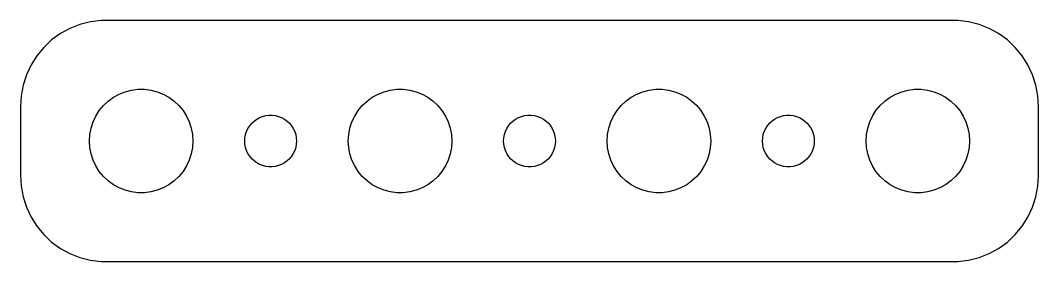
# Model space of a CAD drawing. Header units: metres. Extents: x -29.5 to 29.5, y 41 to 103.
# Drawn here: x -29.5 to 29.5, y 41 to 55 of the extents above; entities that cross this region are included whole.
import ezdxf

# ---------------------------------------------------------------- set-up
doc = ezdxf.new("R2010")
doc.units = ezdxf.units.M

msp = doc.modelspace()

# ---------------------------------------------------------------- linework, layer by layer
for p, q in [((-25.4369, 54.9114), (-26.0451, 54.7553)), ((-24.8139, 54.9901), (-25.4369, 54.9114)), ((24.8139, 54.9901), (-24.8139, 54.9901)), ((25.4369, 54.9114), (24.8139, 54.9901)), ((26.0451, 54.7553), (25.4369, 54.9114)), ((-26.6289, 54.5241), (-27.1791, 54.2216)), ((-26.0451, 54.7553), (-26.6289, 54.5241)), ((26.6289, 54.5241), (26.0451, 54.7553)), ((27.1791, 54.2216), (26.6289, 54.5241)), ((-27.6871, 53.8526), (-28.1448, 53.4227)), ((-27.1791, 54.2216), (-27.6871, 53.8526)), ((27.6871, 53.8526), (27.1791, 54.2216)), ((28.1448, 53.4227), (27.6871, 53.8526)), ((-28.1448, 53.4227), (-28.5451, 52.9389)), ((28.5451, 52.9389), (28.1448, 53.4227)), ((-28.5451, 52.9389), (-28.8815, 52.4088)), ((28.8815, 52.4088), (28.5451, 52.9389)), ((-28.8815, 52.4088), (-29.1489, 51.8406)), ((29.1489, 51.8406), (28.8815, 52.4088)), ((-29.1489, 51.8406), (-29.3429, 51.2434)), ((29.3429, 51.2434), (29.1489, 51.8406)), ((-29.3429, 51.2434), (-29.4606, 50.6267)), ((-23.7773, 50.7145), (-23.427, 50.8532)), ((-23.427, 50.8532), (-23.0621, 50.9469)), ((-23.0621, 50.9469), (-22.6884, 50.9941)), ((-22.6884, 50.9941), (-22.3116, 50.9941)), ((-22.3116, 50.9941), (-21.9379, 50.9469)), ((-21.9379, 50.9469), (-21.5729, 50.8532)), ((-21.5729, 50.8532), (-21.2227, 50.7145)), ((-8.77733, 50.7145), (-8.42705, 50.8532)), ((-8.42705, 50.8532), (-8.06213, 50.9469)), ((-8.06213, 50.9469), (-7.68837, 50.9941)), ((-7.68837, 50.9941), (-7.31161, 50.9941)), ((-7.31161, 50.9941), (-6.93785, 50.9469)), ((-6.93785, 50.9469), (-6.57294, 50.8532)), ((-6.57294, 50.8532), (-6.22266, 50.7145)), ((6.22266, 50.7145), (6.57294, 50.8532)), ((6.57294, 50.8532), (6.93785, 50.9469)), ((6.93785, 50.9469), (7.31161, 50.9941)), ((7.31161, 50.9941), (7.68837, 50.9941)), ((7.68837, 50.9941), (8.06213, 50.9469)), ((8.06213, 50.9469), (8.42705, 50.8532)), ((8.42705, 50.8532), (8.77733, 50.7145)), ((21.2227, 50.7145), (21.5729, 50.8532)), ((21.5729, 50.8532), (21.9379, 50.9469)), ((21.9379, 50.9469), (22.3116, 50.9941)), ((22.3116, 50.9941), (22.6884, 50.9941)), ((22.6884, 50.9941), (23.0621, 50.9469)), ((23.0621, 50.9469), (23.427, 50.8532)), ((23.427, 50.8532), (23.7773, 50.7145)), ((29.4606, 50.6267), (29.3429, 51.2434)), ((-29.4606, 50.6267), (-29.5, 50)), ((-24.6869, 50.0536), (-24.4123, 50.3115)), ((-24.4123, 50.3115), (-24.1075, 50.533)), ((-24.1075, 50.533), (-23.7773, 50.7145)), ((-21.2227, 50.7145), (-20.8925, 50.533)), ((-20.8925, 50.533), (-20.5877, 50.3115)), ((-20.5877, 50.3115), (-20.3131, 50.0536)), ((-9.6869, 50.0536), (-9.41226, 50.3115)), ((-9.41226, 50.3115), (-9.10747, 50.533)), ((-9.10747, 50.533), (-8.77733, 50.7145)), ((-6.22266, 50.7145), (-5.89252, 50.533)), ((-5.89252, 50.533), (-5.58772, 50.3115)), ((-5.58772, 50.3115), (-5.31308, 50.0536)), ((5.31308, 50.0536), (5.58772, 50.3115)), ((5.58772, 50.3115), (5.89252, 50.533)), ((5.89252, 50.533), (6.22266, 50.7145)), ((8.77733, 50.7145), (9.10747, 50.533)), ((9.10747, 50.533), (9.41226, 50.3115)), ((9.41226, 50.3115), (9.6869, 50.0536)), ((20.3131, 50.0536), (20.5877, 50.3115)), ((20.5877, 50.3115), (20.8925, 50.533)), ((20.8925, 50.533), (21.2227, 50.7145)), ((23.7773, 50.7145), (24.1075, 50.533)), ((24.1075, 50.533), (24.4123, 50.3115)), ((24.4123, 50.3115), (24.6869, 50.0536)), ((29.5, 50), (29.4606, 50.6267)), ((-29.5, 50), (-29.5, 46)), ((-25.1289, 49.4453), (-24.927, 49.7634)), ((-24.927, 49.7634), (-24.6869, 50.0536)), ((-20.3131, 50.0536), (-20.0729, 49.7634)), ((-20.0729, 49.7634), (-19.8711, 49.4453)), ((-10.1289, 49.4453), (-9.92705, 49.7634)), ((-9.92705, 49.7634), (-9.6869, 50.0536)), ((-5.31308, 50.0536), (-5.07294, 49.7634)), ((-5.07294, 49.7634), (-4.87108, 49.4453)), ((4.87108, 49.4453), (5.07294, 49.7634)), ((5.07294, 49.7634), (5.31308, 50.0536)), ((9.6869, 50.0536), (9.92705, 49.7634)), ((9.92705, 49.7634), (10.1289, 49.4453)), ((19.8711, 49.4453), (20.0729, 49.7634)), ((20.0729, 49.7634), (20.3131, 50.0536)), ((24.6869, 50.0536), (24.927, 49.7634)), ((24.927, 49.7634), (25.1289, 49.4453)), ((29.5, 46), (29.5, 50)), ((-25.4057, 48.7461), (-25.2893, 49.1044)), ((-25.2893, 49.1044), (-25.1289, 49.4453)), ((-19.8711, 49.4453), (-19.7107, 49.1044)), ((-19.7107, 49.1044), (-19.5942, 48.7461)), ((-16.2135, 48.8817), (-16.0934, 49.0268)), ((-16.0934, 49.0268), (-15.9561, 49.1558)), ((-15.9561, 49.1558), (-15.8037, 49.2665)), ((-15.8037, 49.2665), (-15.6387, 49.3572)), ((-15.6387, 49.3572), (-15.4635, 49.4266)), ((-15.4635, 49.4266), (-15.2811, 49.4734)), ((-15.2811, 49.4734), (-15.0942, 49.497)), ((-15.0942, 49.497), (-14.9058, 49.497)), ((-14.9058, 49.497), (-14.7189, 49.4734)), ((-14.7189, 49.4734), (-14.5365, 49.4266)), ((-14.5365, 49.4266), (-14.3613, 49.3572)), ((-14.3613, 49.3572), (-14.1963, 49.2665)), ((-14.1963, 49.2665), (-14.0439, 49.1558)), ((-14.0439, 49.1558), (-13.9065, 49.0268)), ((-13.9065, 49.0268), (-13.7865, 48.8817)), ((-10.4057, 48.7461), (-10.2893, 49.1044)), ((-10.2893, 49.1044), (-10.1289, 49.4453)), ((-4.87108, 49.4453), (-4.71066, 49.1044)), ((-4.71066, 49.1044), (-4.59424, 48.7461)), ((-1.21352, 48.8817), (-1.09344, 49.0268)), ((-1.09344, 49.0268), (-0.956131, 49.1558)), ((-0.956131, 49.1558), (-0.803726, 49.2665)), ((-0.803726, 49.2665), (-0.638657, 49.3572)), ((-0.638657, 49.3572), (-0.463516, 49.4266)), ((-0.463516, 49.4266), (-0.281067, 49.4734)), ((-0.281067, 49.4734), (-0.094177, 49.497)), ((-0.094177, 49.497), (0.094177, 49.497)), ((0.094177, 49.497), (0.281067, 49.4734)), ((0.281067, 49.4734), (0.463516, 49.4266)), ((0.463516, 49.4266), (0.638657, 49.3572)), ((0.638657, 49.3572), (0.803726, 49.2665)), ((0.803726, 49.2665), (0.956131, 49.1558)), ((0.956131, 49.1558), (1.09344, 49.0268)), ((1.09344, 49.0268), (1.21352, 48.8817)), ((4.59424, 48.7461), (4.71066, 49.1044)), ((4.71066, 49.1044), (4.87108, 49.4453)), ((10.1289, 49.4453), (10.2893, 49.1044)), ((10.2893, 49.1044), (10.4057, 48.7461)), ((13.7865, 48.8817), (13.9065, 49.0268)), ((13.9065, 49.0268), (14.0439, 49.1558)), ((14.0439, 49.1558), (14.1963, 49.2665)), ((14.1963, 49.2665), (14.3613, 49.3572)), ((14.3613, 49.3572), (14.5365, 49.4266)), ((14.5365, 49.4266), (14.7189, 49.4734)), ((14.7189, 49.4734), (14.9058, 49.497)), ((14.9058, 49.497), (15.0942, 49.497)), ((15.0942, 49.497), (15.2811, 49.4734)), ((15.2811, 49.4734), (15.4635, 49.4266)), ((15.4635, 49.4266), (15.6387, 49.3572)), ((15.6387, 49.3572), (15.8037, 49.2665)), ((15.8037, 49.2665), (15.9561, 49.1558)), ((15.9561, 49.1558), (16.0934, 49.0268)), ((16.0934, 49.0268), (16.2135, 48.8817)), ((19.5942, 48.7461), (19.7107, 49.1044)), ((19.7107, 49.1044), (19.8711, 49.4453)), ((25.1289, 49.4453), (25.2893, 49.1044)), ((25.2893, 49.1044), (25.4057, 48.7461)), ((-25.4763, 48.376), (-25.4057, 48.7461)), ((-19.5942, 48.7461), (-19.5237, 48.376)), ((-16.4529, 48.373), (-16.3947, 48.5522)), ((-16.3947, 48.5522), (-16.3145, 48.7226)), ((-16.3145, 48.7226), (-16.2135, 48.8817)), ((-13.7865, 48.8817), (-13.6855, 48.7226)), ((-13.6855, 48.7226), (-13.6053, 48.5522)), ((-13.6053, 48.5522), (-13.5471, 48.373)), ((-10.4763, 48.376), (-10.4057, 48.7461)), ((-4.59424, 48.7461), (-4.52365, 48.376)), ((-1.45287, 48.373), (-1.39465, 48.5522)), ((-1.39465, 48.5522), (-1.31445, 48.7226)), ((-1.31445, 48.7226), (-1.21352, 48.8817)), ((1.21352, 48.8817), (1.31445, 48.7226)), ((1.31445, 48.7226), (1.39465, 48.5522)), ((1.39465, 48.5522), (1.45287, 48.373)), ((4.52365, 48.376), (4.59424, 48.7461)), ((10.4057, 48.7461), (10.4763, 48.376)), ((13.5471, 48.373), (13.6053, 48.5522)), ((13.6053, 48.5522), (13.6855, 48.7226)), ((13.6855, 48.7226), (13.7865, 48.8817)), ((16.2135, 48.8817), (16.3145, 48.7226)), ((16.3145, 48.7226), (16.3947, 48.5522)), ((16.3947, 48.5522), (16.4529, 48.373)), ((19.5237, 48.376), (19.5942, 48.7461)), ((25.4057, 48.7461), (25.4763, 48.376)), ((-25.5, 48), (-25.4763, 48.376)), ((-25.4763, 47.624), (-25.5, 48)), ((-19.5237, 48.376), (-19.5, 48)), ((-19.5, 48), (-19.5237, 47.624)), ((-16.5, 48), (-16.4882, 48.188)), ((-16.4882, 47.812), (-16.5, 48)), ((-16.4882, 48.188), (-16.4529, 48.373)), ((-16.4529, 47.627), (-16.4882, 47.812)), ((-13.5471, 48.373), (-13.5118, 48.188)), ((-13.5118, 47.812), (-13.5471, 47.627)), ((-13.5118, 48.188), (-13.5, 48)), ((-13.5, 48), (-13.5118, 47.812)), ((-10.5, 48), (-10.4763, 48.376)), ((-10.4763, 47.624), (-10.5, 48)), ((-4.52365, 48.376), (-4.5, 48)), ((-4.5, 48), (-4.52365, 47.624)), ((-1.5, 48), (-1.48816, 48.188)), ((-1.48816, 47.812), (-1.5, 48)), ((-1.48816, 48.188), (-1.45287, 48.373)), ((-1.45287, 47.627), (-1.48816, 47.812)), ((1.45287, 48.373), (1.48816, 48.188)), ((1.48816, 47.812), (1.45287, 47.627)), ((1.48816, 48.188), (1.5, 48)), ((1.5, 48), (1.48816, 47.812)), ((4.5, 48), (4.52365, 48.376)), ((4.52365, 47.624), (4.5, 48)), ((10.4763, 48.376), (10.5, 48)), ((10.5, 48), (10.4763, 47.624)), ((13.5, 48), (13.5118, 48.188)), ((13.5118, 47.812), (13.5, 48)), ((13.5118, 48.188), (13.5471, 48.373)), ((13.5471, 47.627), (13.5118, 47.812)), ((16.4529, 48.373), (16.4882, 48.188)), ((16.4882, 47.812), (16.4529, 47.627)), ((16.4882, 48.188), (16.5, 48)), ((16.5, 48), (16.4882, 47.812)), ((19.5, 48), (19.5237, 48.376)), ((19.5237, 47.624), (19.5, 48)), ((25.4763, 48.376), (25.5, 48)), ((25.5, 48), (25.4763, 47.624)), ((-25.4057, 47.2539), (-25.4763, 47.624)), ((-25.2893, 46.8956), (-25.4057, 47.2539)), ((-19.5942, 47.2539), (-19.7107, 46.8956)), ((-19.5237, 47.624), (-19.5942, 47.2539)), ((-16.3947, 47.4478), (-16.4529, 47.627)), ((-16.3145, 47.2774), (-16.3947, 47.4478)), ((-16.2135, 47.1183), (-16.3145, 47.2774)), ((-13.6855, 47.2774), (-13.7865, 47.1183)), ((-13.6053, 47.4478), (-13.6855, 47.2774)), ((-13.5471, 47.627), (-13.6053, 47.4478)), ((-10.4057, 47.2539), (-10.4763, 47.624)), ((-10.2893, 46.8956), (-10.4057, 47.2539)), ((-4.59424, 47.2539), (-4.71066, 46.8956)), ((-4.52365, 47.624), (-4.59424, 47.2539)), ((-1.39465, 47.4478), (-1.45287, 47.627)), ((-1.31445, 47.2774), (-1.39465, 47.4478)), ((-1.21352, 47.1183), (-1.31445, 47.2774)), ((1.31445, 47.2774), (1.21352, 47.1183)), ((1.39465, 47.4478), (1.31445, 47.2774)), ((1.45287, 47.627), (1.39465, 47.4478)), ((4.59424, 47.2539), (4.52365, 47.624)), ((4.71066, 46.8956), (4.59424, 47.2539)), ((10.4057, 47.2539), (10.2893, 46.8956)), ((10.4763, 47.624), (10.4057, 47.2539)), ((13.6053, 47.4478), (13.5471, 47.627)), ((13.6855, 47.2774), (13.6053, 47.4478)), ((13.7865, 47.1183), (13.6855, 47.2774)), ((16.3145, 47.2774), (16.2135, 47.1183)), ((16.3947, 47.4478), (16.3145, 47.2774)), ((16.4529, 47.627), (16.3947, 47.4478)), ((19.5942, 47.2539), (19.5237, 47.624)), ((19.7107, 46.8956), (19.5942, 47.2539)), ((25.4057, 47.2539), (25.2893, 46.8956)), ((25.4763, 47.624), (25.4057, 47.2539)), ((-25.1289, 46.5547), (-25.2893, 46.8956)), ((-19.7107, 46.8956), (-19.8711, 46.5547)), ((-16.0934, 46.9732), (-16.2135, 47.1183)), ((-15.9561, 46.8442), (-16.0934, 46.9732)), ((-15.8037, 46.7335), (-15.9561, 46.8442)), ((-15.6387, 46.6428), (-15.8037, 46.7335)), ((-15.4635, 46.5734), (-15.6387, 46.6428)), ((-14.3613, 46.6428), (-14.5365, 46.5734)), ((-14.1963, 46.7335), (-14.3613, 46.6428)), ((-14.0439, 46.8442), (-14.1963, 46.7335)), ((-13.9065, 46.9732), (-14.0439, 46.8442)), ((-13.7865, 47.1183), (-13.9065, 46.9732)), ((-10.1289, 46.5547), (-10.2893, 46.8956)), ((-4.71066, 46.8956), (-4.87108, 46.5547)), ((-1.09344, 46.9732), (-1.21352, 47.1183)), ((-0.956131, 46.8442), (-1.09344, 46.9732)), ((-0.803726, 46.7335), (-0.956131, 46.8442)), ((-0.638657, 46.6428), (-0.803726, 46.7335)), ((-0.463516, 46.5734), (-0.638657, 46.6428)), ((0.638657, 46.6428), (0.463516, 46.5734)), ((0.803726, 46.7335), (0.638657, 46.6428)), ((0.956131, 46.8442), (0.803726, 46.7335)), ((1.09344, 46.9732), (0.956131, 46.8442)), ((1.21352, 47.1183), (1.09344, 46.9732)), ((4.87108, 46.5547), (4.71066, 46.8956)), ((10.2893, 46.8956), (10.1289, 46.5547)), ((13.9065, 46.9732), (13.7865, 47.1183)), ((14.0439, 46.8442), (13.9065, 46.9732)), ((14.1963, 46.7335), (14.0439, 46.8442)), ((14.3613, 46.6428), (14.1963, 46.7335)), ((14.5365, 46.5734), (14.3613, 46.6428)), ((15.6387, 46.6428), (15.4635, 46.5734)), ((15.8037, 46.7335), (15.6387, 46.6428)), ((15.9561, 46.8442), (15.8037, 46.7335)), ((16.0934, 46.9732), (15.9561, 46.8442)), ((16.2135, 47.1183), (16.0934, 46.9732)), ((19.8711, 46.5547), (19.7107, 46.8956)), ((25.2893, 46.8956), (25.1289, 46.5547)), ((-24.927, 46.2366), (-25.1289, 46.5547)), ((-24.6869, 45.9464), (-24.927, 46.2366)), ((-20.0729, 46.2366), (-20.3131, 45.9464)), ((-19.8711, 46.5547), (-20.0729, 46.2366)), ((-15.2811, 46.5266), (-15.4635, 46.5734)), ((-15.0942, 46.503), (-15.2811, 46.5266)), ((-14.9058, 46.503), (-15.0942, 46.503)), ((-14.7189, 46.5266), (-14.9058, 46.503)), ((-14.5365, 46.5734), (-14.7189, 46.5266)), ((-9.92705, 46.2366), (-10.1289, 46.5547)), ((-9.6869, 45.9464), (-9.92705, 46.2366)), ((-5.07294, 46.2366), (-5.31308, 45.9464)), ((-4.87108, 46.5547), (-5.07294, 46.2366)), ((-0.281067, 46.5266), (-0.463516, 46.5734)), ((-0.094177, 46.503), (-0.281067, 46.5266)), ((0.094177, 46.503), (-0.094177, 46.503)), ((0.281067, 46.5266), (0.094177, 46.503)), ((0.463516, 46.5734), (0.281067, 46.5266)), ((5.07294, 46.2366), (4.87108, 46.5547)), ((5.31308, 45.9464), (5.07294, 46.2366)), ((9.92705, 46.2366), (9.6869, 45.9464)), ((10.1289, 46.5547), (9.92705, 46.2366)), ((14.7189, 46.5266), (14.5365, 46.5734)), ((14.9058, 46.503), (14.7189, 46.5266)), ((15.0942, 46.503), (14.9058, 46.503)), ((15.2811, 46.5266), (15.0942, 46.503)), ((15.4635, 46.5734), (15.2811, 46.5266)), ((20.0729, 46.2366), (19.8711, 46.5547)), ((20.3131, 45.9464), (20.0729, 46.2366)), ((24.927, 46.2366), (24.6869, 45.9464)), ((25.1289, 46.5547), (24.927, 46.2366)), ((-29.5, 46), (-29.4606, 45.3733)), ((-24.4123, 45.6885), (-24.6869, 45.9464)), ((-24.1075, 45.467), (-24.4123, 45.6885)), ((-23.7773, 45.2855), (-24.1075, 45.467)), ((-20.8925, 45.467), (-21.2227, 45.2855)), ((-20.5877, 45.6885), (-20.8925, 45.467)), ((-20.3131, 45.9464), (-20.5877, 45.6885)), ((-9.41226, 45.6885), (-9.6869, 45.9464)), ((-9.10747, 45.467), (-9.41226, 45.6885)), ((-8.77733, 45.2855), (-9.10747, 45.467)), ((-5.89252, 45.467), (-6.22266, 45.2855)), ((-5.58772, 45.6885), (-5.89252, 45.467)), ((-5.31308, 45.9464), (-5.58772, 45.6885)), ((5.58772, 45.6885), (5.31308, 45.9464)), ((5.89252, 45.467), (5.58772, 45.6885)), ((6.22266, 45.2855), (5.89252, 45.467)), ((9.10747, 45.467), (8.77733, 45.2855)), ((9.41226, 45.6885), (9.10747, 45.467)), ((9.6869, 45.9464), (9.41226, 45.6885)), ((20.5877, 45.6885), (20.3131, 45.9464)), ((20.8925, 45.467), (20.5877, 45.6885)), ((21.2227, 45.2855), (20.8925, 45.467)), ((24.1075, 45.467), (23.7773, 45.2855)), ((24.4123, 45.6885), (24.1075, 45.467)), ((24.6869, 45.9464), (24.4123, 45.6885)), ((29.4606, 45.3733), (29.5, 46)), ((-29.4606, 45.3733), (-29.3429, 44.7566)), ((-23.427, 45.1468), (-23.7773, 45.2855)), ((-23.0621, 45.0531), (-23.427, 45.1468)), ((-22.6884, 45.0059), (-23.0621, 45.0531)), ((-22.3116, 45.0059), (-22.6884, 45.0059)), ((-21.9379, 45.0531), (-22.3116, 45.0059)), ((-21.5729, 45.1468), (-21.9379, 45.0531)), ((-21.2227, 45.2855), (-21.5729, 45.1468)), ((-8.42705, 45.1468), (-8.77733, 45.2855)), ((-8.06213, 45.0531), (-8.42705, 45.1468)), ((-7.68837, 45.0059), (-8.06213, 45.0531)), ((-7.31161, 45.0059), (-7.68837, 45.0059)), ((-6.93785, 45.0531), (-7.31161, 45.0059)), ((-6.57294, 45.1468), (-6.93785, 45.0531)), ((-6.22266, 45.2855), (-6.57294, 45.1468)), ((6.57294, 45.1468), (6.22266, 45.2855)), ((6.93785, 45.0531), (6.57294, 45.1468)), ((7.31161, 45.0059), (6.93785, 45.0531)), ((7.68837, 45.0059), (7.31161, 45.0059)), ((8.06213, 45.0531), (7.68837, 45.0059)), ((8.42705, 45.1468), (8.06213, 45.0531)), ((8.77733, 45.2855), (8.42705, 45.1468)), ((21.5729, 45.1468), (21.2227, 45.2855)), ((21.9379, 45.0531), (21.5729, 45.1468)), ((22.3116, 45.0059), (21.9379, 45.0531)), ((22.6884, 45.0059), (22.3116, 45.0059)), ((23.0621, 45.0531), (22.6884, 45.0059)), ((23.427, 45.1468), (23.0621, 45.0531)), ((23.7773, 45.2855), (23.427, 45.1468)), ((29.3429, 44.7566), (29.4606, 45.3733)), ((-29.3429, 44.7566), (-29.1489, 44.1594)), ((29.1489, 44.1594), (29.3429, 44.7566)), ((-29.1489, 44.1594), (-28.8815, 43.5912)), ((28.8815, 43.5912), (29.1489, 44.1594)), ((-28.8815, 43.5912), (-28.5451, 43.0611)), ((28.5451, 43.0611), (28.8815, 43.5912)), ((-28.5451, 43.0611), (-28.1448, 42.5773)), ((-28.1448, 42.5773), (-27.6871, 42.1474)), ((27.6871, 42.1474), (28.1448, 42.5773)), ((28.1448, 42.5773), (28.5451, 43.0611)), ((-27.6871, 42.1474), (-27.1791, 41.7784)), ((27.1791, 41.7784), (27.6871, 42.1474)), ((-27.1791, 41.7784), (-26.6289, 41.4759)), ((-26.6289, 41.4759), (-26.0451, 41.2447)), ((26.0451, 41.2447), (26.6289, 41.4759)), ((26.6289, 41.4759), (27.1791, 41.7784)), ((-26.0451, 41.2447), (-25.4369, 41.0886)), ((-25.4369, 41.0886), (-24.8139, 41.0099)), ((-24.8139, 41.0099), (24.8139, 41.0099)), ((24.8139, 41.0099), (25.4369, 41.0886)), ((25.4369, 41.0886), (26.0451, 41.2447))]:
    msp.add_line(p, q)

doc.saveas('drawing.dxf')
